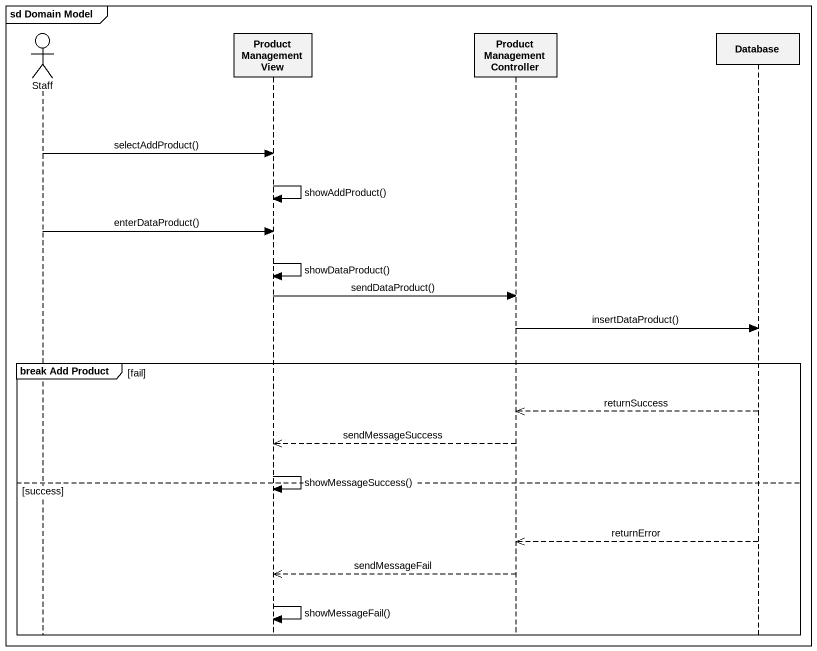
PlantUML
@startuml
mainframe sd Domain Model
hide footbox
actor Staff
participant "Product Management View" as Product_Management_View
participant "Product Management Controller" as Product_Management
participant "Database" as Database_

Staff -> Product_Management_View : selectAddProduct()
Product_Management_View -> Product_Management_View : showAddProduct()
Staff -> Product_Management_View : enterDataProduct()
Product_Management_View -> Product_Management_View : showDataProduct()
Product_Management_View -> Product_Management : sendDataProduct()
Product_Management -> Database_ : insertDataProduct()
group break Add Product [fail]
  Database_ -->> Product_Management : returnSuccess
  Product_Management -->> Product_Management_View : sendMessageSuccess
  Product_Management_View -> Product_Management_View : showMessageSuccess()
else success
  Database_ -->> Product_Management : returnError
  Product_Management -->> Product_Management_View : sendMessageFail
  Product_Management_View -> Product_Management_View : showMessageFail()
end
@enduml
